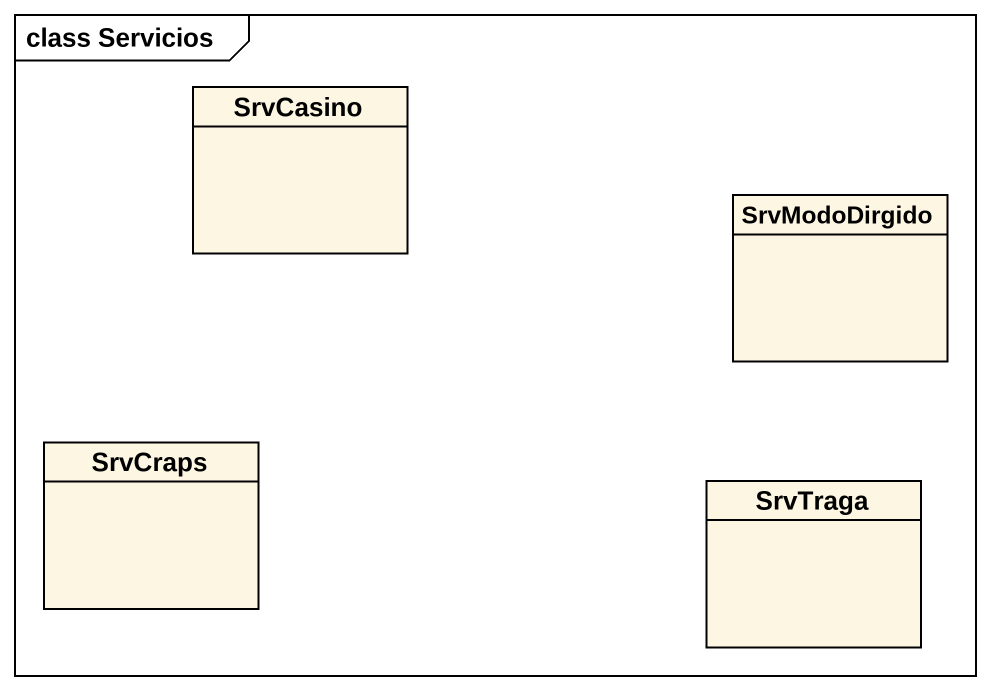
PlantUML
@startuml
mainframe class Servicios
hide circle
hide empty members
class SrvCasino
class SrvModoDirgido
class SrvCraps
class SrvTraga
@enduml
